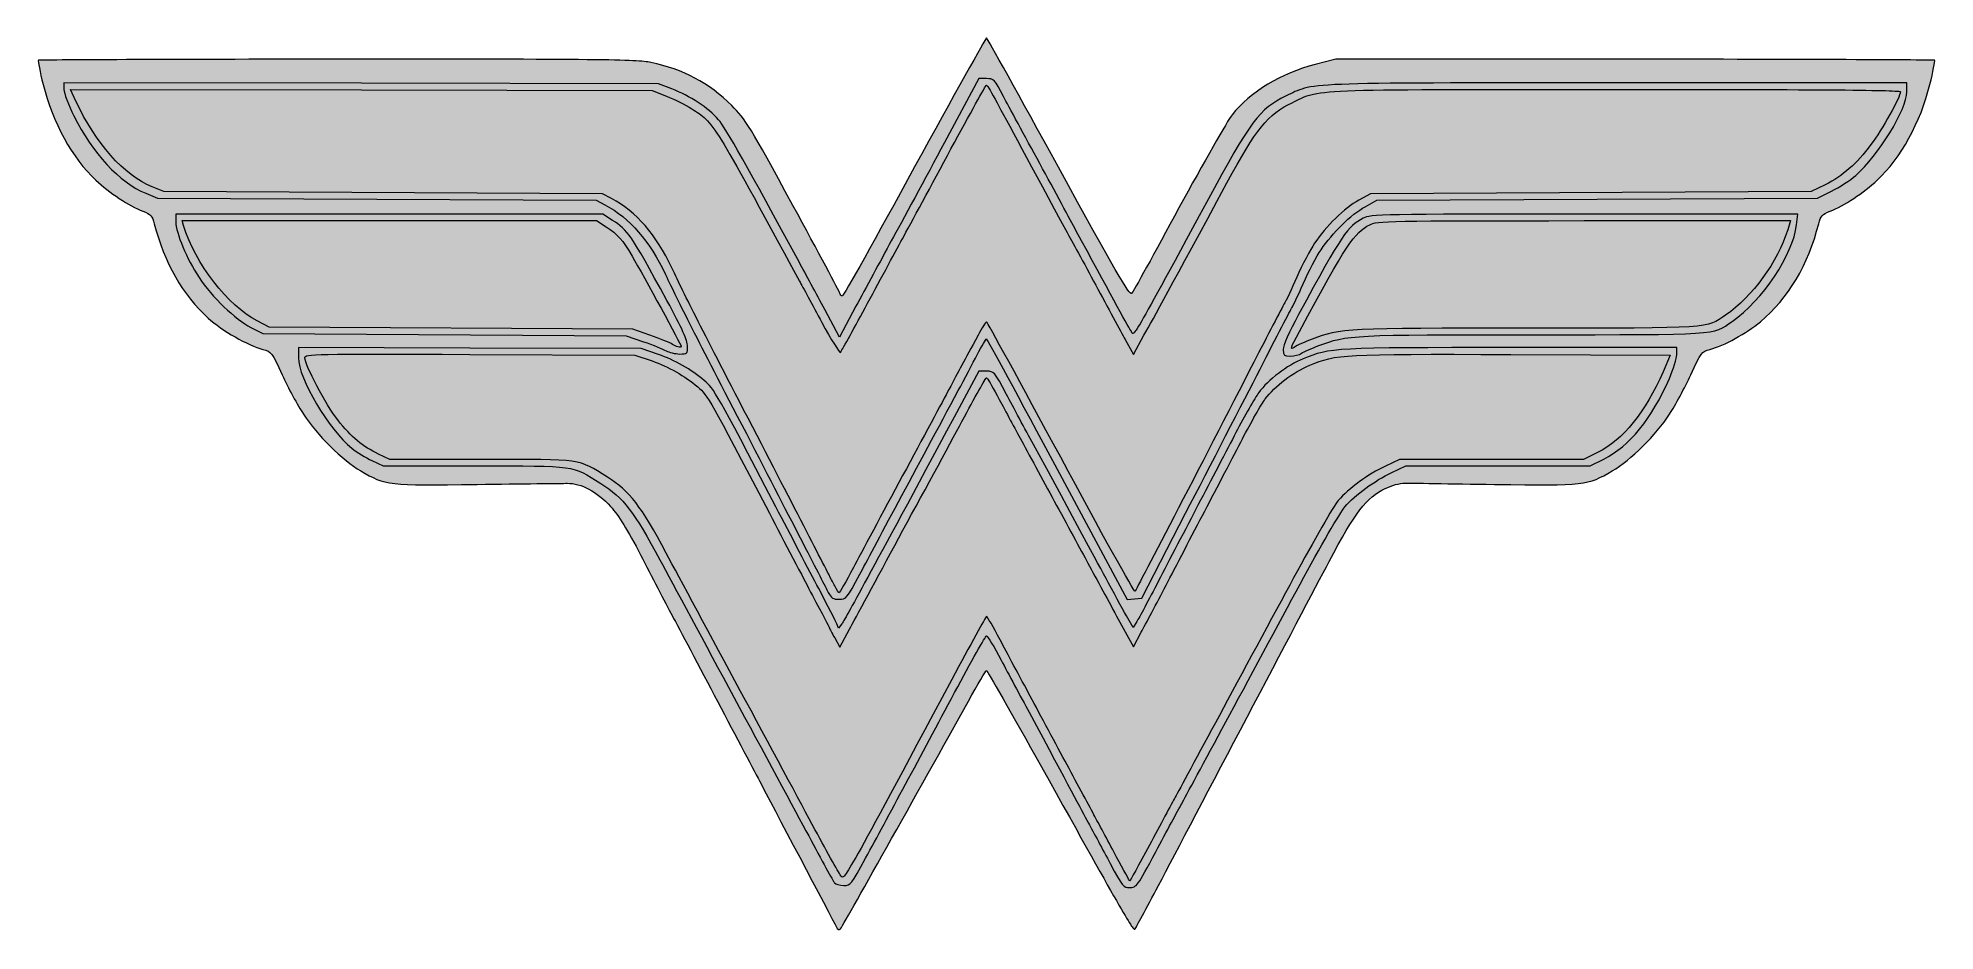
# Model space of a CAD drawing. Header units: centimetres. Extents: x 3.1 to 26.5, y 5 to 16.
import ezdxf

# ---------------------------------------------------------------- set-up
doc = ezdxf.new("R2010")
doc.units = ezdxf.units.CM
doc.header["$MEASUREMENT"] = 0
doc.layers.add('Capa 1', color=7, linetype='Continuous')

msp = doc.modelspace()

# ---------------------------------------------------------------- hatches: boundary and pattern name
at = {"layer": 'Capa 1', "true_color": 0x030103}
h = msp.add_hatch(color=18, dxfattribs=at)
h.dxf.hatch_style = 2
edge = h.paths.add_edge_path()
edge.add_spline(control_points=[(12.959, 5.046), (12.888, 5.183), (12.136, 6.609), (12.028, 6.816), (11.959, 6.945), (11.721, 7.398), (11.499, 7.818), (11.276, 8.242), (11.025, 8.718), (10.938, 8.877), (10.853, 9.038), (10.681, 9.371), (10.552, 9.618), (10.39, 9.932), (10.279, 10.11), (10.181, 10.218), (10.012, 10.401), (9.819, 10.507), (9.647, 10.504), (9.58, 10.504), (9.083, 10.499), (8.541, 10.491), (7.435, 10.475), (7.416, 10.477), (7.107, 10.657), (6.884, 10.787), (6.564, 11.102), (6.403, 11.353), (6.331, 11.462), (6.212, 11.679), (6.141, 11.837), (6.014, 12.113), (6.006, 12.123), (5.903, 12.15), (5.72, 12.2), (5.397, 12.382), (5.231, 12.536), (4.916, 12.819), (4.688, 13.219), (4.567, 13.697), (4.543, 13.793), (4.527, 13.811), (4.424, 13.851), (4.262, 13.912), (4.008, 14.081), (3.847, 14.232), (3.556, 14.504), (3.315, 14.941), (3.199, 15.409), (3.159, 15.566), (3.135, 15.698), (3.14, 15.706), (3.148, 15.711), (4.802, 15.719), (6.818, 15.719), (10.046, 15.721), (10.504, 15.716), (10.676, 15.679), (11.078, 15.595), (11.39, 15.428), (11.671, 15.15), (11.845, 14.975), (11.89, 14.901), (12.425, 13.92), (12.737, 13.346), (12.996, 12.861), (13.002, 12.843), (13.007, 12.824), (13.02, 12.808), (13.033, 12.808), (13.044, 12.808), (13.446, 13.523), (13.922, 14.396), (14.401, 15.269), (14.798, 15.981), (14.806, 15.981), (14.814, 15.981), (15.211, 15.266), (15.69, 14.393), (16.383, 13.131), (16.565, 12.811), (16.592, 12.84), (16.61, 12.859), (16.872, 13.332), (17.174, 13.891), (17.478, 14.449), (17.772, 14.965), (17.828, 15.036), (18.05, 15.317), (18.433, 15.549), (18.849, 15.655), (18.849, 15.655), (19.105, 15.721), (19.105, 15.721), (19.105, 15.721), (22.78, 15.719), (22.78, 15.719), (24.805, 15.719), (26.463, 15.711), (26.471, 15.706), (26.477, 15.698), (26.453, 15.566), (26.413, 15.409), (26.297, 14.941), (26.056, 14.504), (25.765, 14.232), (25.604, 14.081), (25.35, 13.912), (25.188, 13.851), (25.085, 13.811), (25.069, 13.793), (25.045, 13.697), (24.918, 13.192), (24.67, 12.777), (24.328, 12.491), (24.156, 12.348), (23.881, 12.197), (23.707, 12.15), (23.606, 12.123), (23.598, 12.113), (23.471, 11.837), (23.397, 11.681), (23.281, 11.462), (23.209, 11.353), (23.048, 11.102), (22.728, 10.787), (22.505, 10.657), (22.196, 10.477), (22.177, 10.475), (21.058, 10.491), (20.508, 10.499), (20.01, 10.507), (19.952, 10.507), (19.891, 10.507), (19.791, 10.477), (19.711, 10.44), (19.478, 10.327), (19.344, 10.152), (19.021, 9.541), (18.698, 8.93), (17.351, 6.374), (16.923, 5.559), (16.774, 5.276), (16.642, 5.032), (16.632, 5.022), (16.61, 4.998), (16.512, 5.17), (15.481, 7.019), (15.116, 7.67), (14.814, 8.202), (14.806, 8.202), (14.798, 8.202), (14.697, 8.035), (14.584, 7.826), (13.988, 6.755), (13.025, 5.04), (13.007, 5.019), (12.994, 5.009), (12.972, 5.019), (12.959, 5.046), (12.959, 5.046), (12.959, 5.046), (12.959, 5.046)], knot_values=[0, 0, 0, 0, 1, 1, 1, 2, 2, 2, 3, 3, 3, 4, 4, 4, 5, 5, 5, 6, 6, 6, 7, 7, 7, 8, 8, 8, 9, 9, 9, 10, 10, 10, 11, 11, 11, 12, 12, 12, 13, 13, 13, 14, 14, 14, 15, 15, 15, 16, 16, 16, 17, 17, 17, 18, 18, 18, 19, 19, 19, 20, 20, 20, 21, 21, 21, 22, 22, 22, 23, 23, 23, 24, 24, 24, 25, 25, 25, 26, 26, 26, 27, 27, 27, 28, 28, 28, 29, 29, 29, 30, 30, 30, 31, 31, 31, 32, 32, 32, 33, 33, 33, 34, 34, 34, 35, 35, 35, 36, 36, 36, 37, 37, 37, 38, 38, 38, 39, 39, 39, 40, 40, 40, 41, 41, 41, 42, 42, 42, 43, 43, 43, 44, 44, 44, 45, 45, 45, 46, 46, 46, 47, 47, 47, 48, 48, 48, 49, 49, 49, 50, 50, 50, 51, 51, 51, 52, 52, 52, 53, 53, 53, 54, 54, 54, 54], degree=3, periodic=1)
edge = h.paths.add_edge_path()
edge.add_spline(control_points=[(16.812, 6.054), (16.941, 6.3), (17.084, 6.564), (17.129, 6.644), (17.171, 6.723), (17.415, 7.175), (17.671, 7.649), (17.925, 8.123), (18.338, 8.885), (18.584, 9.342), (18.833, 9.8), (19.079, 10.229), (19.134, 10.292), (19.264, 10.443), (19.5, 10.615), (19.714, 10.716), (19.714, 10.716), (19.886, 10.798), (19.886, 10.798), (19.886, 10.798), (22.153, 10.798), (22.153, 10.798), (22.153, 10.798), (22.323, 10.882), (22.323, 10.882), (22.638, 11.038), (22.913, 11.377), (23.13, 11.875), (23.13, 11.875), (23.217, 12.081), (23.217, 12.081), (23.217, 12.081), (21.259, 12.089), (21.259, 12.089), (19.153, 12.094), (19.124, 12.094), (18.783, 11.957), (18.584, 11.875), (18.349, 11.697), (18.235, 11.541), (18.187, 11.475), (18.06, 11.253), (17.954, 11.049), (17.849, 10.845), (17.64, 10.446), (17.491, 10.163), (17.343, 9.88), (17.129, 9.467), (17.015, 9.25), (16.902, 9.03), (16.764, 8.771), (16.708, 8.673), (16.708, 8.673), (16.613, 8.493), (16.613, 8.493), (16.613, 8.493), (16.407, 8.872), (16.407, 8.872), (16.293, 9.08), (16.126, 9.387), (16.036, 9.554), (15.946, 9.721), (15.756, 10.073), (15.613, 10.335), (15.47, 10.597), (15.288, 10.935), (15.203, 11.089), (15.121, 11.242), (14.999, 11.464), (14.936, 11.584), (14.872, 11.705), (14.814, 11.803), (14.806, 11.803), (14.798, 11.803), (14.663, 11.562), (14.504, 11.266), (14.346, 10.972), (13.996, 10.327), (13.727, 9.832), (13.459, 9.337), (13.187, 8.832), (13.121, 8.71), (13.121, 8.71), (13.002, 8.491), (13.002, 8.491), (13.002, 8.491), (12.938, 8.602), (12.938, 8.602), (12.904, 8.662), (12.874, 8.718), (12.874, 8.723), (12.874, 8.729), (12.782, 8.908), (12.665, 9.123), (12.552, 9.34), (12.314, 9.795), (12.134, 10.136), (11.395, 11.554), (11.382, 11.576), (11.253, 11.689), (11.097, 11.824), (10.887, 11.941), (10.692, 12.009), (10.692, 12.009), (10.48, 12.081), (10.48, 12.081), (10.48, 12.081), (8.451, 12.089), (8.451, 12.089), (6.511, 12.097), (6.419, 12.094), (6.419, 12.049), (6.419, 11.959), (6.678, 11.47), (6.823, 11.284), (6.993, 11.07), (7.133, 10.954), (7.324, 10.864), (7.324, 10.864), (7.464, 10.798), (7.464, 10.798), (7.464, 10.798), (8.596, 10.798), (8.596, 10.798), (9.869, 10.798), (9.768, 10.811), (10.141, 10.581), (10.416, 10.409), (10.554, 10.229), (10.866, 9.644), (11.022, 9.356), (11.43, 8.594), (11.776, 7.953), (12.123, 7.313), (12.536, 6.546), (12.695, 6.247), (12.856, 5.948), (13.002, 5.689), (13.02, 5.67), (13.06, 5.628), (13.081, 5.67), (14.38, 8.091), (14.607, 8.517), (14.798, 8.866), (14.806, 8.866), (14.814, 8.866), (14.891, 8.739), (14.973, 8.581), (15.055, 8.424), (15.224, 8.112), (15.343, 7.887), (15.465, 7.662), (15.668, 7.281), (15.798, 7.041), (15.928, 6.8), (16.081, 6.514), (16.139, 6.406), (16.2, 6.294), (16.319, 6.072), (16.407, 5.908), (16.494, 5.747), (16.568, 5.612), (16.568, 5.612), (16.571, 5.612), (16.679, 5.81), (16.812, 6.054), (16.812, 6.054), (16.812, 6.054), (16.812, 6.054)], knot_values=[0, 0, 0, 0, 1, 1, 1, 2, 2, 2, 3, 3, 3, 4, 4, 4, 5, 5, 5, 6, 6, 6, 7, 7, 7, 8, 8, 8, 9, 9, 9, 10, 10, 10, 11, 11, 11, 12, 12, 12, 13, 13, 13, 14, 14, 14, 15, 15, 15, 16, 16, 16, 17, 17, 17, 18, 18, 18, 19, 19, 19, 20, 20, 20, 21, 21, 21, 22, 22, 22, 23, 23, 23, 24, 24, 24, 25, 25, 25, 26, 26, 26, 27, 27, 27, 28, 28, 28, 29, 29, 29, 30, 30, 30, 31, 31, 31, 32, 32, 32, 33, 33, 33, 34, 34, 34, 35, 35, 35, 36, 36, 36, 37, 37, 37, 38, 38, 38, 39, 39, 39, 40, 40, 40, 41, 41, 41, 42, 42, 42, 43, 43, 43, 44, 44, 44, 45, 45, 45, 46, 46, 46, 47, 47, 47, 48, 48, 48, 49, 49, 49, 50, 50, 50, 51, 51, 51, 52, 52, 52, 53, 53, 53, 54, 54, 54, 55, 55, 55, 56, 56, 56, 56], degree=3, periodic=1)
edge = h.paths.add_edge_path()
edge.add_spline(control_points=[(13.168, 9.467), (13.258, 9.639), (13.531, 10.147), (13.774, 10.599), (14.018, 11.049), (14.272, 11.525), (14.343, 11.658), (14.467, 11.893), (14.525, 11.999), (14.703, 12.324), (14.75, 12.417), (14.798, 12.491), (14.806, 12.491), (14.814, 12.491), (15.224, 11.739), (15.719, 10.824), (16.211, 9.906), (16.624, 9.165), (16.632, 9.176), (16.65, 9.197), (17.542, 10.914), (18.153, 12.107), (18.325, 12.441), (18.473, 12.726), (18.486, 12.742), (18.497, 12.756), (18.558, 12.89), (18.624, 13.039), (18.69, 13.189), (18.788, 13.377), (18.843, 13.457), (18.978, 13.661), (19.214, 13.891), (19.386, 13.986), (19.386, 13.986), (19.529, 14.065), (19.529, 14.065), (19.529, 14.065), (24.953, 14.092), (24.953, 14.092), (24.953, 14.092), (25.125, 14.176), (25.125, 14.176), (25.344, 14.287), (25.508, 14.428), (25.688, 14.669), (25.826, 14.851), (26.051, 15.256), (26.051, 15.319), (26.051, 15.341), (25.143, 15.348), (22.55, 15.348), (18.701, 15.348), (18.918, 15.356), (18.566, 15.184), (18.267, 15.042), (18.124, 14.864), (17.764, 14.198), (17.076, 12.928), (16.87, 12.546), (16.743, 12.324), (16.743, 12.324), (16.613, 12.089), (16.613, 12.089), (16.613, 12.089), (16.512, 12.271), (16.512, 12.271), (16.457, 12.369), (16.296, 12.671), (16.15, 12.941), (16.005, 13.211), (15.846, 13.502), (15.798, 13.589), (15.364, 14.391), (15.033, 15.002), (14.936, 15.182), (14.872, 15.304), (14.814, 15.401), (14.806, 15.401), (14.798, 15.401), (14.602, 15.047), (14.369, 14.616), (14.137, 14.184), (13.869, 13.687), (13.771, 13.512), (13.676, 13.335), (13.47, 12.954), (13.314, 12.663), (13.155, 12.372), (13.02, 12.126), (13.009, 12.113), (12.999, 12.102), (12.896, 12.269), (12.779, 12.483), (12.665, 12.695), (12.541, 12.925), (12.504, 12.991), (11.44, 14.954), (11.451, 14.938), (11.179, 15.11), (11.104, 15.158), (10.967, 15.229), (10.869, 15.266), (10.869, 15.266), (10.692, 15.335), (10.692, 15.335), (10.692, 15.335), (7.115, 15.343), (7.115, 15.343), (7.115, 15.343), (3.537, 15.348), (3.537, 15.348), (3.537, 15.348), (3.603, 15.203), (3.603, 15.203), (3.839, 14.692), (4.194, 14.29), (4.54, 14.15), (4.54, 14.15), (4.686, 14.092), (4.686, 14.092), (4.686, 14.092), (10.083, 14.065), (10.083, 14.065), (10.083, 14.065), (10.192, 14.007), (10.192, 14.007), (10.499, 13.843), (10.739, 13.565), (10.935, 13.152), (11.097, 12.808), (11.308, 12.391), (11.93, 11.194), (12.507, 10.081), (12.869, 9.377), (12.938, 9.242), (12.962, 9.197), (12.986, 9.157), (12.991, 9.157), (12.999, 9.157), (13.076, 9.297), (13.168, 9.467), (13.168, 9.467), (13.168, 9.467), (13.168, 9.467)], knot_values=[0, 0, 0, 0, 1, 1, 1, 2, 2, 2, 3, 3, 3, 4, 4, 4, 5, 5, 5, 6, 6, 6, 7, 7, 7, 8, 8, 8, 9, 9, 9, 10, 10, 10, 11, 11, 11, 12, 12, 12, 13, 13, 13, 14, 14, 14, 15, 15, 15, 16, 16, 16, 17, 17, 17, 18, 18, 18, 19, 19, 19, 20, 20, 20, 21, 21, 21, 22, 22, 22, 23, 23, 23, 24, 24, 24, 25, 25, 25, 26, 26, 26, 27, 27, 27, 28, 28, 28, 29, 29, 29, 30, 30, 30, 31, 31, 31, 32, 32, 32, 33, 33, 33, 34, 34, 34, 35, 35, 35, 36, 36, 36, 37, 37, 37, 38, 38, 38, 39, 39, 39, 40, 40, 40, 41, 41, 41, 42, 42, 42, 43, 43, 43, 44, 44, 44, 45, 45, 45, 46, 46, 46, 47, 47, 47, 48, 48, 48, 48], degree=3, periodic=1)
edge = h.paths.add_edge_path()
edge.add_spline(control_points=[(18.814, 12.277), (19.166, 12.409), (19.217, 12.412), (21.46, 12.412), (23.759, 12.412), (23.654, 12.404), (23.9, 12.573), (24.233, 12.803), (24.537, 13.221), (24.664, 13.621), (24.664, 13.621), (24.699, 13.734), (24.699, 13.734), (24.699, 13.734), (22.159, 13.734), (22.159, 13.734), (19.709, 13.734), (19.616, 13.732), (19.521, 13.684), (19.328, 13.584), (19.24, 13.451), (18.656, 12.372), (18.545, 12.166), (18.537, 12.139), (18.592, 12.176), (18.627, 12.2), (18.727, 12.245), (18.814, 12.277), (18.814, 12.277), (18.814, 12.277), (18.814, 12.277)], knot_values=[0, 0, 0, 0, 1, 1, 1, 2, 2, 2, 3, 3, 3, 4, 4, 4, 5, 5, 5, 6, 6, 6, 7, 7, 7, 8, 8, 8, 9, 9, 9, 10, 10, 10, 10], degree=3, periodic=1)
edge = h.paths.add_edge_path()
edge.add_spline(control_points=[(11.049, 12.189), (11.049, 12.208), (10.591, 13.049), (10.446, 13.298), (10.327, 13.502), (10.268, 13.565), (10.125, 13.658), (10.125, 13.658), (10.006, 13.734), (10.006, 13.734), (10.006, 13.734), (4.908, 13.734), (4.908, 13.734), (4.908, 13.734), (4.926, 13.674), (4.926, 13.674), (5.067, 13.211), (5.477, 12.682), (5.834, 12.502), (5.834, 12.502), (5.982, 12.425), (5.982, 12.425), (5.982, 12.425), (10.454, 12.398), (10.454, 12.398), (10.454, 12.398), (10.665, 12.324), (10.665, 12.324), (10.782, 12.285), (10.906, 12.234), (10.943, 12.213), (11.015, 12.171), (11.049, 12.166), (11.049, 12.189), (11.049, 12.189), (11.049, 12.189), (11.049, 12.189)], knot_values=[0, 0, 0, 0, 1, 1, 1, 2, 2, 2, 3, 3, 3, 4, 4, 4, 5, 5, 5, 6, 6, 6, 7, 7, 7, 8, 8, 8, 9, 9, 9, 10, 10, 10, 11, 11, 11, 12, 12, 12, 12], degree=3, periodic=1)
at = {"layer": 'Capa 1', "true_color": 0xeec939}
h = msp.add_hatch(color=53, dxfattribs=at)
h.dxf.hatch_style = 2
edge = h.paths.add_edge_path()
edge.add_spline(control_points=[(12.859, 9.163), (12.79, 9.297), (12.427, 10.001), (11.851, 11.115), (11.229, 12.311), (11.017, 12.729), (10.856, 13.073), (10.66, 13.486), (10.419, 13.764), (10.112, 13.928), (10.112, 13.928), (10.004, 13.986), (10.004, 13.986), (10.004, 13.986), (4.606, 14.012), (4.606, 14.012), (4.606, 14.012), (4.461, 14.071), (4.461, 14.071), (4.143, 14.2), (3.802, 14.568), (3.577, 15.023), (3.511, 15.155), (3.455, 15.304), (3.455, 15.348), (3.455, 15.348), (3.455, 15.428), (3.455, 15.428), (3.455, 15.428), (7.115, 15.423), (7.115, 15.423), (7.115, 15.423), (10.771, 15.415), (10.771, 15.415), (10.771, 15.415), (10.935, 15.354), (10.935, 15.354), (11.155, 15.272), (11.385, 15.118), (11.509, 14.975), (11.594, 14.878), (11.877, 14.377), (12.504, 13.219), (12.576, 13.086), (12.716, 12.827), (12.816, 12.642), (12.816, 12.642), (12.999, 12.303), (12.999, 12.303), (12.999, 12.303), (13.2, 12.682), (13.2, 12.682), (13.314, 12.89), (13.507, 13.25), (13.634, 13.486), (13.763, 13.719), (14.057, 14.264), (14.29, 14.695), (14.29, 14.695), (14.713, 15.481), (14.713, 15.481), (14.713, 15.481), (14.806, 15.481), (14.806, 15.481), (14.896, 15.481), (14.904, 15.473), (15.015, 15.261), (15.078, 15.142), (15.28, 14.769), (15.462, 14.436), (15.645, 14.1), (15.843, 13.732), (15.907, 13.615), (16.285, 12.912), (16.544, 12.438), (16.581, 12.385), (16.629, 12.314), (16.526, 12.144), (17.513, 13.959), (18.06, 14.97), (18.164, 15.108), (18.486, 15.264), (18.841, 15.436), (18.613, 15.428), (22.55, 15.428), (22.55, 15.428), (26.13, 15.428), (26.13, 15.428), (26.13, 15.428), (26.13, 15.319), (26.13, 15.319), (26.13, 15.105), (25.778, 14.531), (25.5, 14.29), (25.432, 14.232), (25.299, 14.145), (25.204, 14.097), (25.204, 14.097), (25.032, 14.012), (25.032, 14.012), (25.032, 14.012), (19.608, 13.986), (19.608, 13.986), (19.608, 13.986), (19.465, 13.906), (19.465, 13.906), (19.293, 13.811), (19.058, 13.581), (18.923, 13.377), (18.867, 13.298), (18.769, 13.11), (18.703, 12.959), (18.637, 12.811), (18.576, 12.676), (18.563, 12.663), (18.552, 12.647), (18.375, 12.308), (18.172, 11.909), (17.965, 11.509), (17.555, 10.71), (17.256, 10.136), (17.256, 10.136), (16.716, 9.091), (16.716, 9.091), (16.716, 9.091), (16.626, 9.083), (16.626, 9.083), (16.626, 9.083), (16.536, 9.075), (16.536, 9.075), (16.536, 9.075), (15.676, 10.676), (15.676, 10.676), (15.205, 11.557), (14.814, 12.277), (14.806, 12.279), (14.798, 12.279), (14.748, 12.192), (14.692, 12.086), (14.639, 11.983), (14.533, 11.782), (14.459, 11.644), (13.972, 10.742), (13.388, 9.652), (13.248, 9.387), (13.086, 9.086), (13.081, 9.078), (12.991, 9.078), (12.917, 9.078), (12.896, 9.091), (12.859, 9.163), (12.859, 9.163), (12.859, 9.163), (12.859, 9.163)], knot_values=[0, 0, 0, 0, 1, 1, 1, 2, 2, 2, 3, 3, 3, 4, 4, 4, 5, 5, 5, 6, 6, 6, 7, 7, 7, 8, 8, 8, 9, 9, 9, 10, 10, 10, 11, 11, 11, 12, 12, 12, 13, 13, 13, 14, 14, 14, 15, 15, 15, 16, 16, 16, 17, 17, 17, 18, 18, 18, 19, 19, 19, 20, 20, 20, 21, 21, 21, 22, 22, 22, 23, 23, 23, 24, 24, 24, 25, 25, 25, 26, 26, 26, 27, 27, 27, 28, 28, 28, 29, 29, 29, 30, 30, 30, 31, 31, 31, 32, 32, 32, 33, 33, 33, 34, 34, 34, 35, 35, 35, 36, 36, 36, 37, 37, 37, 38, 38, 38, 39, 39, 39, 40, 40, 40, 41, 41, 41, 42, 42, 42, 43, 43, 43, 44, 44, 44, 45, 45, 45, 46, 46, 46, 47, 47, 47, 48, 48, 48, 49, 49, 49, 50, 50, 50, 51, 51, 51, 51], degree=3, periodic=1)
h = msp.add_hatch(color=53, dxfattribs=at)
h.dxf.hatch_style = 2
edge = h.paths.add_edge_path()
edge.add_spline(control_points=[(10.864, 12.134), (10.827, 12.155), (10.702, 12.205), (10.586, 12.245), (10.586, 12.245), (10.374, 12.319), (10.374, 12.319), (10.374, 12.319), (5.903, 12.345), (5.903, 12.345), (5.903, 12.345), (5.755, 12.422), (5.755, 12.422), (5.564, 12.517), (5.276, 12.795), (5.117, 13.036), (4.969, 13.258), (4.831, 13.586), (4.831, 13.719), (4.831, 13.719), (4.831, 13.814), (4.831, 13.814), (4.831, 13.814), (10.086, 13.814), (10.086, 13.814), (10.086, 13.814), (10.205, 13.737), (10.205, 13.737), (10.398, 13.613), (10.419, 13.584), (10.874, 12.753), (11.062, 12.404), (11.128, 12.261), (11.128, 12.189), (11.128, 12.097), (11.126, 12.094), (11.03, 12.094), (10.975, 12.097), (10.901, 12.113), (10.864, 12.134), (10.864, 12.134), (10.864, 12.134), (10.864, 12.134)], knot_values=[0, 0, 0, 0, 1, 1, 1, 2, 2, 2, 3, 3, 3, 4, 4, 4, 5, 5, 5, 6, 6, 6, 7, 7, 7, 8, 8, 8, 9, 9, 9, 10, 10, 10, 11, 11, 11, 12, 12, 12, 13, 13, 13, 14, 14, 14, 14], degree=3, periodic=1)
h = msp.add_hatch(color=53, dxfattribs=at)
h.dxf.hatch_style = 2
edge = h.paths.add_edge_path()
edge.add_spline(control_points=[(18.457, 12.15), (18.457, 12.203), (18.526, 12.361), (18.645, 12.578), (19.187, 13.576), (19.246, 13.663), (19.442, 13.764), (19.537, 13.811), (19.632, 13.814), (22.164, 13.814), (22.164, 13.814), (24.789, 13.814), (24.789, 13.814), (24.789, 13.814), (24.773, 13.684), (24.773, 13.684), (24.728, 13.311), (24.357, 12.756), (23.979, 12.494), (23.733, 12.324), (23.839, 12.332), (21.54, 12.332), (19.296, 12.332), (19.246, 12.33), (18.894, 12.197), (18.807, 12.166), (18.711, 12.123), (18.682, 12.105), (18.653, 12.083), (18.592, 12.068), (18.545, 12.068), (18.465, 12.068), (18.457, 12.076), (18.457, 12.15), (18.457, 12.15), (18.457, 12.15), (18.457, 12.15)], knot_values=[0, 0, 0, 0, 1, 1, 1, 2, 2, 2, 3, 3, 3, 4, 4, 4, 5, 5, 5, 6, 6, 6, 7, 7, 7, 8, 8, 8, 9, 9, 9, 10, 10, 10, 11, 11, 11, 12, 12, 12, 12], degree=3, periodic=1)
h = msp.add_hatch(color=53, dxfattribs=at)
h.dxf.hatch_style = 2
edge = h.paths.add_edge_path()
edge.add_spline(control_points=[(16.327, 5.829), (16.24, 5.993), (16.121, 6.215), (16.06, 6.326), (15.962, 6.509), (15.833, 6.749), (15.33, 7.689), (15.227, 7.877), (15.073, 8.168), (14.986, 8.329), (14.899, 8.493), (14.819, 8.628), (14.806, 8.628), (14.795, 8.628), (14.621, 8.316), (14.414, 7.932), (13.996, 7.149), (13.589, 6.392), (13.319, 5.895), (13.142, 5.569), (13.134, 5.559), (13.049, 5.559), (12.999, 5.559), (12.949, 5.575), (12.935, 5.591), (12.92, 5.609), (12.777, 5.869), (12.618, 6.167), (12.457, 6.466), (12.044, 7.234), (11.697, 7.874), (11.35, 8.514), (10.943, 9.276), (10.787, 9.565), (10.475, 10.149), (10.337, 10.329), (10.062, 10.501), (9.689, 10.731), (9.789, 10.718), (8.517, 10.718), (8.517, 10.718), (7.384, 10.718), (7.384, 10.718), (7.384, 10.718), (7.244, 10.784), (7.244, 10.784), (7.17, 10.819), (7.056, 10.888), (6.998, 10.935), (6.715, 11.16), (6.339, 11.798), (6.339, 12.049), (6.339, 12.049), (6.339, 12.176), (6.339, 12.176), (6.339, 12.176), (8.448, 12.168), (8.448, 12.168), (8.448, 12.168), (10.559, 12.16), (10.559, 12.16), (10.559, 12.16), (10.771, 12.089), (10.771, 12.089), (10.967, 12.02), (11.176, 11.904), (11.332, 11.769), (11.462, 11.655), (11.475, 11.634), (12.213, 10.216), (12.393, 9.874), (12.628, 9.422), (12.742, 9.21), (12.853, 8.998), (12.954, 8.803), (12.964, 8.774), (12.964, 8.774), (12.986, 8.721), (12.986, 8.721), (12.986, 8.721), (13.025, 8.774), (13.025, 8.774), (13.06, 8.821), (13.383, 9.414), (14.409, 11.319), (14.409, 11.319), (14.713, 11.882), (14.713, 11.882), (14.713, 11.882), (14.806, 11.882), (14.806, 11.882), (14.899, 11.882), (14.904, 11.877), (15.052, 11.597), (15.134, 11.441), (15.285, 11.165), (15.383, 10.983), (15.907, 10.02), (16.155, 9.562), (16.309, 9.276), (16.401, 9.102), (16.507, 8.906), (16.544, 8.845), (16.544, 8.845), (16.61, 8.729), (16.61, 8.729), (16.61, 8.729), (16.655, 8.805), (16.655, 8.805), (16.682, 8.845), (16.801, 9.07), (16.923, 9.303), (17.042, 9.536), (17.264, 9.959), (17.412, 10.242), (17.56, 10.525), (17.769, 10.925), (17.875, 11.128), (17.981, 11.332), (18.108, 11.554), (18.156, 11.62), (18.269, 11.777), (18.505, 11.954), (18.703, 12.036), (19.039, 12.171), (19.063, 12.173), (21.257, 12.173), (21.257, 12.173), (23.299, 12.173), (23.299, 12.173), (23.299, 12.173), (23.299, 12.086), (23.299, 12.086), (23.299, 12.041), (23.257, 11.909), (23.209, 11.795), (22.99, 11.295), (22.717, 10.959), (22.402, 10.803), (22.402, 10.803), (22.233, 10.718), (22.233, 10.718), (22.233, 10.718), (19.965, 10.718), (19.965, 10.718), (19.965, 10.718), (19.793, 10.636), (19.793, 10.636), (19.579, 10.536), (19.344, 10.364), (19.214, 10.213), (19.158, 10.149), (18.912, 9.721), (18.664, 9.263), (18.417, 8.805), (18.005, 8.043), (17.751, 7.57), (17.494, 7.096), (17.251, 6.644), (17.208, 6.564), (17.163, 6.485), (17.021, 6.22), (16.891, 5.974), (16.661, 5.546), (16.65, 5.532), (16.568, 5.532), (16.491, 5.532), (16.478, 5.548), (16.327, 5.829), (16.327, 5.829), (16.327, 5.829), (16.327, 5.829)], knot_values=[0, 0, 0, 0, 1, 1, 1, 2, 2, 2, 3, 3, 3, 4, 4, 4, 5, 5, 5, 6, 6, 6, 7, 7, 7, 8, 8, 8, 9, 9, 9, 10, 10, 10, 11, 11, 11, 12, 12, 12, 13, 13, 13, 14, 14, 14, 15, 15, 15, 16, 16, 16, 17, 17, 17, 18, 18, 18, 19, 19, 19, 20, 20, 20, 21, 21, 21, 22, 22, 22, 23, 23, 23, 24, 24, 24, 25, 25, 25, 26, 26, 26, 27, 27, 27, 28, 28, 28, 29, 29, 29, 30, 30, 30, 31, 31, 31, 32, 32, 32, 33, 33, 33, 34, 34, 34, 35, 35, 35, 36, 36, 36, 37, 37, 37, 38, 38, 38, 39, 39, 39, 40, 40, 40, 41, 41, 41, 42, 42, 42, 43, 43, 43, 44, 44, 44, 45, 45, 45, 46, 46, 46, 47, 47, 47, 48, 48, 48, 49, 49, 49, 50, 50, 50, 51, 51, 51, 52, 52, 52, 53, 53, 53, 54, 54, 54, 55, 55, 55, 56, 56, 56, 57, 57, 57, 57], degree=3, periodic=1)

# ---------------------------------------------------------------- linework, layer by layer
at = {"layer": 'Capa 1', "lineweight": 0}
for points in [[(11.049, 12.189), (11.049, 12.189)], [(18.457, 12.15), (18.457, 12.15)], [(10.864, 12.134), (10.864, 12.134)], [(12.859, 9.163), (12.859, 9.163)], [(16.327, 5.829), (16.327, 5.829)]]:
    msp.add_lwpolyline(points, dxfattribs=at)
for points, knots in [([(12.959, 5.046), (12.888, 5.183), (12.136, 6.609), (12.028, 6.816), (11.959, 6.945), (11.721, 7.398), (11.499, 7.818), (11.276, 8.242), (11.025, 8.718), (10.938, 8.877), (10.853, 9.038), (10.681, 9.371), (10.552, 9.618), (10.39, 9.932), (10.279, 10.11), (10.181, 10.218), (10.012, 10.401), (9.819, 10.507), (9.647, 10.504), (9.58, 10.504), (9.083, 10.499), (8.541, 10.491), (7.435, 10.475), (7.416, 10.477), (7.107, 10.657), (6.884, 10.787), (6.564, 11.102), (6.403, 11.353), (6.331, 11.462), (6.212, 11.679), (6.141, 11.837), (6.014, 12.113), (6.006, 12.123), (5.903, 12.15), (5.72, 12.2), (5.397, 12.382), (5.231, 12.536), (4.916, 12.819), (4.688, 13.219), (4.567, 13.697), (4.543, 13.793), (4.527, 13.811), (4.424, 13.851), (4.262, 13.912), (4.008, 14.081), (3.847, 14.232), (3.556, 14.504), (3.315, 14.941), (3.199, 15.409), (3.159, 15.566), (3.135, 15.698), (3.14, 15.706), (3.148, 15.711), (4.802, 15.719), (6.818, 15.719), (10.046, 15.721), (10.504, 15.716), (10.676, 15.679), (11.078, 15.595), (11.39, 15.428), (11.671, 15.15), (11.845, 14.975), (11.89, 14.901), (12.425, 13.92), (12.737, 13.346), (12.996, 12.861), (13.002, 12.843), (13.007, 12.824), (13.02, 12.808), (13.033, 12.808), (13.044, 12.808), (13.446, 13.523), (13.922, 14.396), (14.401, 15.269), (14.798, 15.981), (14.806, 15.981), (14.814, 15.981), (15.211, 15.266), (15.69, 14.393), (16.383, 13.131), (16.565, 12.811), (16.592, 12.84), (16.61, 12.859), (16.872, 13.332), (17.174, 13.891), (17.478, 14.449), (17.772, 14.965), (17.828, 15.036), (18.05, 15.317), (18.433, 15.549), (18.849, 15.655), (18.849, 15.655), (19.105, 15.721), (19.105, 15.721), (19.105, 15.721), (22.78, 15.719), (22.78, 15.719), (24.805, 15.719), (26.463, 15.711), (26.471, 15.706), (26.477, 15.698), (26.453, 15.566), (26.413, 15.409), (26.297, 14.941), (26.056, 14.504), (25.765, 14.232), (25.604, 14.081), (25.35, 13.912), (25.188, 13.851), (25.085, 13.811), (25.069, 13.793), (25.045, 13.697), (24.918, 13.192), (24.67, 12.777), (24.328, 12.491), (24.156, 12.348), (23.881, 12.197), (23.707, 12.15), (23.606, 12.123), (23.598, 12.113), (23.471, 11.837), (23.397, 11.681), (23.281, 11.462), (23.209, 11.353), (23.048, 11.102), (22.728, 10.787), (22.505, 10.657), (22.196, 10.477), (22.177, 10.475), (21.058, 10.491), (20.508, 10.499), (20.01, 10.507), (19.952, 10.507), (19.891, 10.507), (19.791, 10.477), (19.711, 10.44), (19.478, 10.327), (19.344, 10.152), (19.021, 9.541), (18.698, 8.93), (17.351, 6.374), (16.923, 5.559), (16.774, 5.276), (16.642, 5.032), (16.632, 5.022), (16.61, 4.998), (16.512, 5.17), (15.481, 7.019), (15.116, 7.67), (14.814, 8.202), (14.806, 8.202), (14.798, 8.202), (14.697, 8.035), (14.584, 7.826), (13.988, 6.755), (13.025, 5.04), (13.007, 5.019), (12.994, 5.009), (12.972, 5.019), (12.959, 5.046), (12.959, 5.046), (12.959, 5.046), (12.959, 5.046)], [0, 0, 0, 0, 1, 1, 1, 2, 2, 2, 3, 3, 3, 4, 4, 4, 5, 5, 5, 6, 6, 6, 7, 7, 7, 8, 8, 8, 9, 9, 9, 10, 10, 10, 11, 11, 11, 12, 12, 12, 13, 13, 13, 14, 14, 14, 15, 15, 15, 16, 16, 16, 17, 17, 17, 18, 18, 18, 19, 19, 19, 20, 20, 20, 21, 21, 21, 22, 22, 22, 23, 23, 23, 24, 24, 24, 25, 25, 25, 26, 26, 26, 27, 27, 27, 28, 28, 28, 29, 29, 29, 30, 30, 30, 31, 31, 31, 32, 32, 32, 33, 33, 33, 34, 34, 34, 35, 35, 35, 36, 36, 36, 37, 37, 37, 38, 38, 38, 39, 39, 39, 40, 40, 40, 41, 41, 41, 42, 42, 42, 43, 43, 43, 44, 44, 44, 45, 45, 45, 46, 46, 46, 47, 47, 47, 48, 48, 48, 49, 49, 49, 50, 50, 50, 51, 51, 51, 52, 52, 52, 53, 53, 53, 54, 54, 54, 54]), ([(12.859, 9.163), (12.79, 9.297), (12.427, 10.001), (11.851, 11.115), (11.229, 12.311), (11.017, 12.729), (10.856, 13.073), (10.66, 13.486), (10.419, 13.764), (10.112, 13.928), (10.112, 13.928), (10.004, 13.986), (10.004, 13.986), (10.004, 13.986), (4.606, 14.012), (4.606, 14.012), (4.606, 14.012), (4.461, 14.071), (4.461, 14.071), (4.143, 14.2), (3.802, 14.568), (3.577, 15.023), (3.511, 15.155), (3.455, 15.304), (3.455, 15.348), (3.455, 15.348), (3.455, 15.428), (3.455, 15.428), (3.455, 15.428), (7.115, 15.423), (7.115, 15.423), (7.115, 15.423), (10.771, 15.415), (10.771, 15.415), (10.771, 15.415), (10.935, 15.354), (10.935, 15.354), (11.155, 15.272), (11.385, 15.118), (11.509, 14.975), (11.594, 14.878), (11.877, 14.377), (12.504, 13.219), (12.576, 13.086), (12.716, 12.827), (12.816, 12.642), (12.816, 12.642), (12.999, 12.303), (12.999, 12.303), (12.999, 12.303), (13.2, 12.682), (13.2, 12.682), (13.314, 12.89), (13.507, 13.25), (13.634, 13.486), (13.763, 13.719), (14.057, 14.264), (14.29, 14.695), (14.29, 14.695), (14.713, 15.481), (14.713, 15.481), (14.713, 15.481), (14.806, 15.481), (14.806, 15.481), (14.896, 15.481), (14.904, 15.473), (15.015, 15.261), (15.078, 15.142), (15.28, 14.769), (15.462, 14.436), (15.645, 14.1), (15.843, 13.732), (15.907, 13.615), (16.285, 12.912), (16.544, 12.438), (16.581, 12.385), (16.629, 12.314), (16.526, 12.144), (17.513, 13.959), (18.06, 14.97), (18.164, 15.108), (18.486, 15.264), (18.841, 15.436), (18.613, 15.428), (22.55, 15.428), (22.55, 15.428), (26.13, 15.428), (26.13, 15.428), (26.13, 15.428), (26.13, 15.319), (26.13, 15.319), (26.13, 15.105), (25.778, 14.531), (25.5, 14.29), (25.432, 14.232), (25.299, 14.145), (25.204, 14.097), (25.204, 14.097), (25.032, 14.012), (25.032, 14.012), (25.032, 14.012), (19.608, 13.986), (19.608, 13.986), (19.608, 13.986), (19.465, 13.906), (19.465, 13.906), (19.293, 13.811), (19.058, 13.581), (18.923, 13.377), (18.867, 13.298), (18.769, 13.11), (18.703, 12.959), (18.637, 12.811), (18.576, 12.676), (18.563, 12.663), (18.552, 12.647), (18.375, 12.308), (18.172, 11.909), (17.965, 11.509), (17.555, 10.71), (17.256, 10.136), (17.256, 10.136), (16.716, 9.091), (16.716, 9.091), (16.716, 9.091), (16.626, 9.083), (16.626, 9.083), (16.626, 9.083), (16.536, 9.075), (16.536, 9.075), (16.536, 9.075), (15.676, 10.676), (15.676, 10.676), (15.205, 11.557), (14.814, 12.277), (14.806, 12.279), (14.798, 12.279), (14.748, 12.192), (14.692, 12.086), (14.639, 11.983), (14.533, 11.782), (14.459, 11.644), (13.972, 10.742), (13.388, 9.652), (13.248, 9.387), (13.086, 9.086), (13.081, 9.078), (12.991, 9.078), (12.917, 9.078), (12.896, 9.091), (12.859, 9.163), (12.859, 9.163), (12.859, 9.163), (12.859, 9.163)], [0, 0, 0, 0, 1, 1, 1, 2, 2, 2, 3, 3, 3, 4, 4, 4, 5, 5, 5, 6, 6, 6, 7, 7, 7, 8, 8, 8, 9, 9, 9, 10, 10, 10, 11, 11, 11, 12, 12, 12, 13, 13, 13, 14, 14, 14, 15, 15, 15, 16, 16, 16, 17, 17, 17, 18, 18, 18, 19, 19, 19, 20, 20, 20, 21, 21, 21, 22, 22, 22, 23, 23, 23, 24, 24, 24, 25, 25, 25, 26, 26, 26, 27, 27, 27, 28, 28, 28, 29, 29, 29, 30, 30, 30, 31, 31, 31, 32, 32, 32, 33, 33, 33, 34, 34, 34, 35, 35, 35, 36, 36, 36, 37, 37, 37, 38, 38, 38, 39, 39, 39, 40, 40, 40, 41, 41, 41, 42, 42, 42, 43, 43, 43, 44, 44, 44, 45, 45, 45, 46, 46, 46, 47, 47, 47, 48, 48, 48, 49, 49, 49, 50, 50, 50, 51, 51, 51, 51]), ([(13.168, 9.467), (13.258, 9.639), (13.531, 10.147), (13.774, 10.599), (14.018, 11.049), (14.272, 11.525), (14.343, 11.658), (14.467, 11.893), (14.525, 11.999), (14.703, 12.324), (14.75, 12.417), (14.798, 12.491), (14.806, 12.491), (14.814, 12.491), (15.224, 11.739), (15.719, 10.824), (16.211, 9.906), (16.624, 9.165), (16.632, 9.176), (16.65, 9.197), (17.542, 10.914), (18.153, 12.107), (18.325, 12.441), (18.473, 12.726), (18.486, 12.742), (18.497, 12.756), (18.558, 12.89), (18.624, 13.039), (18.69, 13.189), (18.788, 13.377), (18.843, 13.457), (18.978, 13.661), (19.214, 13.891), (19.386, 13.986), (19.386, 13.986), (19.529, 14.065), (19.529, 14.065), (19.529, 14.065), (24.953, 14.092), (24.953, 14.092), (24.953, 14.092), (25.125, 14.176), (25.125, 14.176), (25.344, 14.287), (25.508, 14.428), (25.688, 14.669), (25.826, 14.851), (26.051, 15.256), (26.051, 15.319), (26.051, 15.341), (25.143, 15.348), (22.55, 15.348), (18.701, 15.348), (18.918, 15.356), (18.566, 15.184), (18.267, 15.042), (18.124, 14.864), (17.764, 14.198), (17.076, 12.928), (16.87, 12.546), (16.743, 12.324), (16.743, 12.324), (16.613, 12.089), (16.613, 12.089), (16.613, 12.089), (16.512, 12.271), (16.512, 12.271), (16.457, 12.369), (16.296, 12.671), (16.15, 12.941), (16.005, 13.211), (15.846, 13.502), (15.798, 13.589), (15.364, 14.391), (15.033, 15.002), (14.936, 15.182), (14.872, 15.304), (14.814, 15.401), (14.806, 15.401), (14.798, 15.401), (14.602, 15.047), (14.369, 14.616), (14.137, 14.184), (13.869, 13.687), (13.771, 13.512), (13.676, 13.335), (13.47, 12.954), (13.314, 12.663), (13.155, 12.372), (13.02, 12.126), (13.009, 12.113), (12.999, 12.102), (12.896, 12.269), (12.779, 12.483), (12.665, 12.695), (12.541, 12.925), (12.504, 12.991), (11.44, 14.954), (11.451, 14.938), (11.179, 15.11), (11.104, 15.158), (10.967, 15.229), (10.869, 15.266), (10.869, 15.266), (10.692, 15.335), (10.692, 15.335), (10.692, 15.335), (7.115, 15.343), (7.115, 15.343), (7.115, 15.343), (3.537, 15.348), (3.537, 15.348), (3.537, 15.348), (3.603, 15.203), (3.603, 15.203), (3.839, 14.692), (4.194, 14.29), (4.54, 14.15), (4.54, 14.15), (4.686, 14.092), (4.686, 14.092), (4.686, 14.092), (10.083, 14.065), (10.083, 14.065), (10.083, 14.065), (10.192, 14.007), (10.192, 14.007), (10.499, 13.843), (10.739, 13.565), (10.935, 13.152), (11.097, 12.808), (11.308, 12.391), (11.93, 11.194), (12.507, 10.081), (12.869, 9.377), (12.938, 9.242), (12.962, 9.197), (12.986, 9.157), (12.991, 9.157), (12.999, 9.157), (13.076, 9.297), (13.168, 9.467), (13.168, 9.467), (13.168, 9.467), (13.168, 9.467)], [0, 0, 0, 0, 1, 1, 1, 2, 2, 2, 3, 3, 3, 4, 4, 4, 5, 5, 5, 6, 6, 6, 7, 7, 7, 8, 8, 8, 9, 9, 9, 10, 10, 10, 11, 11, 11, 12, 12, 12, 13, 13, 13, 14, 14, 14, 15, 15, 15, 16, 16, 16, 17, 17, 17, 18, 18, 18, 19, 19, 19, 20, 20, 20, 21, 21, 21, 22, 22, 22, 23, 23, 23, 24, 24, 24, 25, 25, 25, 26, 26, 26, 27, 27, 27, 28, 28, 28, 29, 29, 29, 30, 30, 30, 31, 31, 31, 32, 32, 32, 33, 33, 33, 34, 34, 34, 35, 35, 35, 36, 36, 36, 37, 37, 37, 38, 38, 38, 39, 39, 39, 40, 40, 40, 41, 41, 41, 42, 42, 42, 43, 43, 43, 44, 44, 44, 45, 45, 45, 46, 46, 46, 47, 47, 47, 48, 48, 48, 48]), ([(10.864, 12.134), (10.827, 12.155), (10.702, 12.205), (10.586, 12.245), (10.586, 12.245), (10.374, 12.319), (10.374, 12.319), (10.374, 12.319), (5.903, 12.345), (5.903, 12.345), (5.903, 12.345), (5.755, 12.422), (5.755, 12.422), (5.564, 12.517), (5.276, 12.795), (5.117, 13.036), (4.969, 13.258), (4.831, 13.586), (4.831, 13.719), (4.831, 13.719), (4.831, 13.814), (4.831, 13.814), (4.831, 13.814), (10.086, 13.814), (10.086, 13.814), (10.086, 13.814), (10.205, 13.737), (10.205, 13.737), (10.398, 13.613), (10.419, 13.584), (10.874, 12.753), (11.062, 12.404), (11.128, 12.261), (11.128, 12.189), (11.128, 12.097), (11.126, 12.094), (11.03, 12.094), (10.975, 12.097), (10.901, 12.113), (10.864, 12.134), (10.864, 12.134), (10.864, 12.134), (10.864, 12.134)], [0, 0, 0, 0, 1, 1, 1, 2, 2, 2, 3, 3, 3, 4, 4, 4, 5, 5, 5, 6, 6, 6, 7, 7, 7, 8, 8, 8, 9, 9, 9, 10, 10, 10, 11, 11, 11, 12, 12, 12, 13, 13, 13, 14, 14, 14, 14]), ([(18.457, 12.15), (18.457, 12.203), (18.526, 12.361), (18.645, 12.578), (19.187, 13.576), (19.246, 13.663), (19.442, 13.764), (19.537, 13.811), (19.632, 13.814), (22.164, 13.814), (22.164, 13.814), (24.789, 13.814), (24.789, 13.814), (24.789, 13.814), (24.773, 13.684), (24.773, 13.684), (24.728, 13.311), (24.357, 12.756), (23.979, 12.494), (23.733, 12.324), (23.839, 12.332), (21.54, 12.332), (19.296, 12.332), (19.246, 12.33), (18.894, 12.197), (18.807, 12.166), (18.711, 12.123), (18.682, 12.105), (18.653, 12.083), (18.592, 12.068), (18.545, 12.068), (18.465, 12.068), (18.457, 12.076), (18.457, 12.15), (18.457, 12.15), (18.457, 12.15), (18.457, 12.15)], [0, 0, 0, 0, 1, 1, 1, 2, 2, 2, 3, 3, 3, 4, 4, 4, 5, 5, 5, 6, 6, 6, 7, 7, 7, 8, 8, 8, 9, 9, 9, 10, 10, 10, 11, 11, 11, 12, 12, 12, 12]), ([(11.049, 12.189), (11.049, 12.208), (10.591, 13.049), (10.446, 13.298), (10.327, 13.502), (10.268, 13.565), (10.125, 13.658), (10.125, 13.658), (10.006, 13.734), (10.006, 13.734), (10.006, 13.734), (4.908, 13.734), (4.908, 13.734), (4.908, 13.734), (4.926, 13.674), (4.926, 13.674), (5.067, 13.211), (5.477, 12.682), (5.834, 12.502), (5.834, 12.502), (5.982, 12.425), (5.982, 12.425), (5.982, 12.425), (10.454, 12.398), (10.454, 12.398), (10.454, 12.398), (10.665, 12.324), (10.665, 12.324), (10.782, 12.285), (10.906, 12.234), (10.943, 12.213), (11.015, 12.171), (11.049, 12.166), (11.049, 12.189), (11.049, 12.189), (11.049, 12.189), (11.049, 12.189)], [0, 0, 0, 0, 1, 1, 1, 2, 2, 2, 3, 3, 3, 4, 4, 4, 5, 5, 5, 6, 6, 6, 7, 7, 7, 8, 8, 8, 9, 9, 9, 10, 10, 10, 11, 11, 11, 12, 12, 12, 12]), ([(18.814, 12.277), (19.166, 12.409), (19.217, 12.412), (21.46, 12.412), (23.759, 12.412), (23.654, 12.404), (23.9, 12.573), (24.233, 12.803), (24.537, 13.221), (24.664, 13.621), (24.664, 13.621), (24.699, 13.734), (24.699, 13.734), (24.699, 13.734), (22.159, 13.734), (22.159, 13.734), (19.709, 13.734), (19.616, 13.732), (19.521, 13.684), (19.328, 13.584), (19.24, 13.451), (18.656, 12.372), (18.545, 12.166), (18.537, 12.139), (18.592, 12.176), (18.627, 12.2), (18.727, 12.245), (18.814, 12.277), (18.814, 12.277), (18.814, 12.277), (18.814, 12.277)], [0, 0, 0, 0, 1, 1, 1, 2, 2, 2, 3, 3, 3, 4, 4, 4, 5, 5, 5, 6, 6, 6, 7, 7, 7, 8, 8, 8, 9, 9, 9, 10, 10, 10, 10]), ([(16.327, 5.829), (16.24, 5.993), (16.121, 6.215), (16.06, 6.326), (15.962, 6.509), (15.833, 6.749), (15.33, 7.689), (15.227, 7.877), (15.073, 8.168), (14.986, 8.329), (14.899, 8.493), (14.819, 8.628), (14.806, 8.628), (14.795, 8.628), (14.621, 8.316), (14.414, 7.932), (13.996, 7.149), (13.589, 6.392), (13.319, 5.895), (13.142, 5.569), (13.134, 5.559), (13.049, 5.559), (12.999, 5.559), (12.949, 5.575), (12.935, 5.591), (12.92, 5.609), (12.777, 5.869), (12.618, 6.167), (12.457, 6.466), (12.044, 7.234), (11.697, 7.874), (11.35, 8.514), (10.943, 9.276), (10.787, 9.565), (10.475, 10.149), (10.337, 10.329), (10.062, 10.501), (9.689, 10.731), (9.789, 10.718), (8.517, 10.718), (8.517, 10.718), (7.384, 10.718), (7.384, 10.718), (7.384, 10.718), (7.244, 10.784), (7.244, 10.784), (7.17, 10.819), (7.056, 10.888), (6.998, 10.935), (6.715, 11.16), (6.339, 11.798), (6.339, 12.049), (6.339, 12.049), (6.339, 12.176), (6.339, 12.176), (6.339, 12.176), (8.448, 12.168), (8.448, 12.168), (8.448, 12.168), (10.559, 12.16), (10.559, 12.16), (10.559, 12.16), (10.771, 12.089), (10.771, 12.089), (10.967, 12.02), (11.176, 11.904), (11.332, 11.769), (11.462, 11.655), (11.475, 11.634), (12.213, 10.216), (12.393, 9.874), (12.628, 9.422), (12.742, 9.21), (12.853, 8.998), (12.954, 8.803), (12.964, 8.774), (12.964, 8.774), (12.986, 8.721), (12.986, 8.721), (12.986, 8.721), (13.025, 8.774), (13.025, 8.774), (13.06, 8.821), (13.383, 9.414), (14.409, 11.319), (14.409, 11.319), (14.713, 11.882), (14.713, 11.882), (14.713, 11.882), (14.806, 11.882), (14.806, 11.882), (14.899, 11.882), (14.904, 11.877), (15.052, 11.597), (15.134, 11.441), (15.285, 11.165), (15.383, 10.983), (15.907, 10.02), (16.155, 9.562), (16.309, 9.276), (16.401, 9.102), (16.507, 8.906), (16.544, 8.845), (16.544, 8.845), (16.61, 8.729), (16.61, 8.729), (16.61, 8.729), (16.655, 8.805), (16.655, 8.805), (16.682, 8.845), (16.801, 9.07), (16.923, 9.303), (17.042, 9.536), (17.264, 9.959), (17.412, 10.242), (17.56, 10.525), (17.769, 10.925), (17.875, 11.128), (17.981, 11.332), (18.108, 11.554), (18.156, 11.62), (18.269, 11.777), (18.505, 11.954), (18.703, 12.036), (19.039, 12.171), (19.063, 12.173), (21.257, 12.173), (21.257, 12.173), (23.299, 12.173), (23.299, 12.173), (23.299, 12.173), (23.299, 12.086), (23.299, 12.086), (23.299, 12.041), (23.257, 11.909), (23.209, 11.795), (22.99, 11.295), (22.717, 10.959), (22.402, 10.803), (22.402, 10.803), (22.233, 10.718), (22.233, 10.718), (22.233, 10.718), (19.965, 10.718), (19.965, 10.718), (19.965, 10.718), (19.793, 10.636), (19.793, 10.636), (19.579, 10.536), (19.344, 10.364), (19.214, 10.213), (19.158, 10.149), (18.912, 9.721), (18.664, 9.263), (18.417, 8.805), (18.005, 8.043), (17.751, 7.57), (17.494, 7.096), (17.251, 6.644), (17.208, 6.564), (17.163, 6.485), (17.021, 6.22), (16.891, 5.974), (16.661, 5.546), (16.65, 5.532), (16.568, 5.532), (16.491, 5.532), (16.478, 5.548), (16.327, 5.829), (16.327, 5.829), (16.327, 5.829), (16.327, 5.829)], [0, 0, 0, 0, 1, 1, 1, 2, 2, 2, 3, 3, 3, 4, 4, 4, 5, 5, 5, 6, 6, 6, 7, 7, 7, 8, 8, 8, 9, 9, 9, 10, 10, 10, 11, 11, 11, 12, 12, 12, 13, 13, 13, 14, 14, 14, 15, 15, 15, 16, 16, 16, 17, 17, 17, 18, 18, 18, 19, 19, 19, 20, 20, 20, 21, 21, 21, 22, 22, 22, 23, 23, 23, 24, 24, 24, 25, 25, 25, 26, 26, 26, 27, 27, 27, 28, 28, 28, 29, 29, 29, 30, 30, 30, 31, 31, 31, 32, 32, 32, 33, 33, 33, 34, 34, 34, 35, 35, 35, 36, 36, 36, 37, 37, 37, 38, 38, 38, 39, 39, 39, 40, 40, 40, 41, 41, 41, 42, 42, 42, 43, 43, 43, 44, 44, 44, 45, 45, 45, 46, 46, 46, 47, 47, 47, 48, 48, 48, 49, 49, 49, 50, 50, 50, 51, 51, 51, 52, 52, 52, 53, 53, 53, 54, 54, 54, 55, 55, 55, 56, 56, 56, 57, 57, 57, 57]), ([(16.812, 6.054), (16.941, 6.3), (17.084, 6.564), (17.129, 6.644), (17.171, 6.723), (17.415, 7.175), (17.671, 7.649), (17.925, 8.123), (18.338, 8.885), (18.584, 9.342), (18.833, 9.8), (19.079, 10.229), (19.134, 10.292), (19.264, 10.443), (19.5, 10.615), (19.714, 10.716), (19.714, 10.716), (19.886, 10.798), (19.886, 10.798), (19.886, 10.798), (22.153, 10.798), (22.153, 10.798), (22.153, 10.798), (22.323, 10.882), (22.323, 10.882), (22.638, 11.038), (22.913, 11.377), (23.13, 11.875), (23.13, 11.875), (23.217, 12.081), (23.217, 12.081), (23.217, 12.081), (21.259, 12.089), (21.259, 12.089), (19.153, 12.094), (19.124, 12.094), (18.783, 11.957), (18.584, 11.875), (18.349, 11.697), (18.235, 11.541), (18.187, 11.475), (18.06, 11.253), (17.954, 11.049), (17.849, 10.845), (17.64, 10.446), (17.491, 10.163), (17.343, 9.88), (17.129, 9.467), (17.015, 9.25), (16.902, 9.03), (16.764, 8.771), (16.708, 8.673), (16.708, 8.673), (16.613, 8.493), (16.613, 8.493), (16.613, 8.493), (16.407, 8.872), (16.407, 8.872), (16.293, 9.08), (16.126, 9.387), (16.036, 9.554), (15.946, 9.721), (15.756, 10.073), (15.613, 10.335), (15.47, 10.597), (15.288, 10.935), (15.203, 11.089), (15.121, 11.242), (14.999, 11.464), (14.936, 11.584), (14.872, 11.705), (14.814, 11.803), (14.806, 11.803), (14.798, 11.803), (14.663, 11.562), (14.504, 11.266), (14.346, 10.972), (13.996, 10.327), (13.727, 9.832), (13.459, 9.337), (13.187, 8.832), (13.121, 8.71), (13.121, 8.71), (13.002, 8.491), (13.002, 8.491), (13.002, 8.491), (12.938, 8.602), (12.938, 8.602), (12.904, 8.662), (12.874, 8.718), (12.874, 8.723), (12.874, 8.729), (12.782, 8.908), (12.665, 9.123), (12.552, 9.34), (12.314, 9.795), (12.134, 10.136), (11.395, 11.554), (11.382, 11.576), (11.253, 11.689), (11.097, 11.824), (10.887, 11.941), (10.692, 12.009), (10.692, 12.009), (10.48, 12.081), (10.48, 12.081), (10.48, 12.081), (8.451, 12.089), (8.451, 12.089), (6.511, 12.097), (6.419, 12.094), (6.419, 12.049), (6.419, 11.959), (6.678, 11.47), (6.823, 11.284), (6.993, 11.07), (7.133, 10.954), (7.324, 10.864), (7.324, 10.864), (7.464, 10.798), (7.464, 10.798), (7.464, 10.798), (8.596, 10.798), (8.596, 10.798), (9.869, 10.798), (9.768, 10.811), (10.141, 10.581), (10.416, 10.409), (10.554, 10.229), (10.866, 9.644), (11.022, 9.356), (11.43, 8.594), (11.776, 7.953), (12.123, 7.313), (12.536, 6.546), (12.695, 6.247), (12.856, 5.948), (13.002, 5.689), (13.02, 5.67), (13.06, 5.628), (13.081, 5.67), (14.38, 8.091), (14.607, 8.517), (14.798, 8.866), (14.806, 8.866), (14.814, 8.866), (14.891, 8.739), (14.973, 8.581), (15.055, 8.424), (15.224, 8.112), (15.343, 7.887), (15.465, 7.662), (15.668, 7.281), (15.798, 7.041), (15.928, 6.8), (16.081, 6.514), (16.139, 6.406), (16.2, 6.294), (16.319, 6.072), (16.407, 5.908), (16.494, 5.747), (16.568, 5.612), (16.568, 5.612), (16.571, 5.612), (16.679, 5.81), (16.812, 6.054), (16.812, 6.054), (16.812, 6.054), (16.812, 6.054)], [0, 0, 0, 0, 1, 1, 1, 2, 2, 2, 3, 3, 3, 4, 4, 4, 5, 5, 5, 6, 6, 6, 7, 7, 7, 8, 8, 8, 9, 9, 9, 10, 10, 10, 11, 11, 11, 12, 12, 12, 13, 13, 13, 14, 14, 14, 15, 15, 15, 16, 16, 16, 17, 17, 17, 18, 18, 18, 19, 19, 19, 20, 20, 20, 21, 21, 21, 22, 22, 22, 23, 23, 23, 24, 24, 24, 25, 25, 25, 26, 26, 26, 27, 27, 27, 28, 28, 28, 29, 29, 29, 30, 30, 30, 31, 31, 31, 32, 32, 32, 33, 33, 33, 34, 34, 34, 35, 35, 35, 36, 36, 36, 37, 37, 37, 38, 38, 38, 39, 39, 39, 40, 40, 40, 41, 41, 41, 42, 42, 42, 43, 43, 43, 44, 44, 44, 45, 45, 45, 46, 46, 46, 47, 47, 47, 48, 48, 48, 49, 49, 49, 50, 50, 50, 51, 51, 51, 52, 52, 52, 53, 53, 53, 54, 54, 54, 55, 55, 55, 56, 56, 56, 56])]:
    msp.add_open_spline(points, degree=3, knots=knots, dxfattribs=at)

doc.saveas('drawing.dxf')
